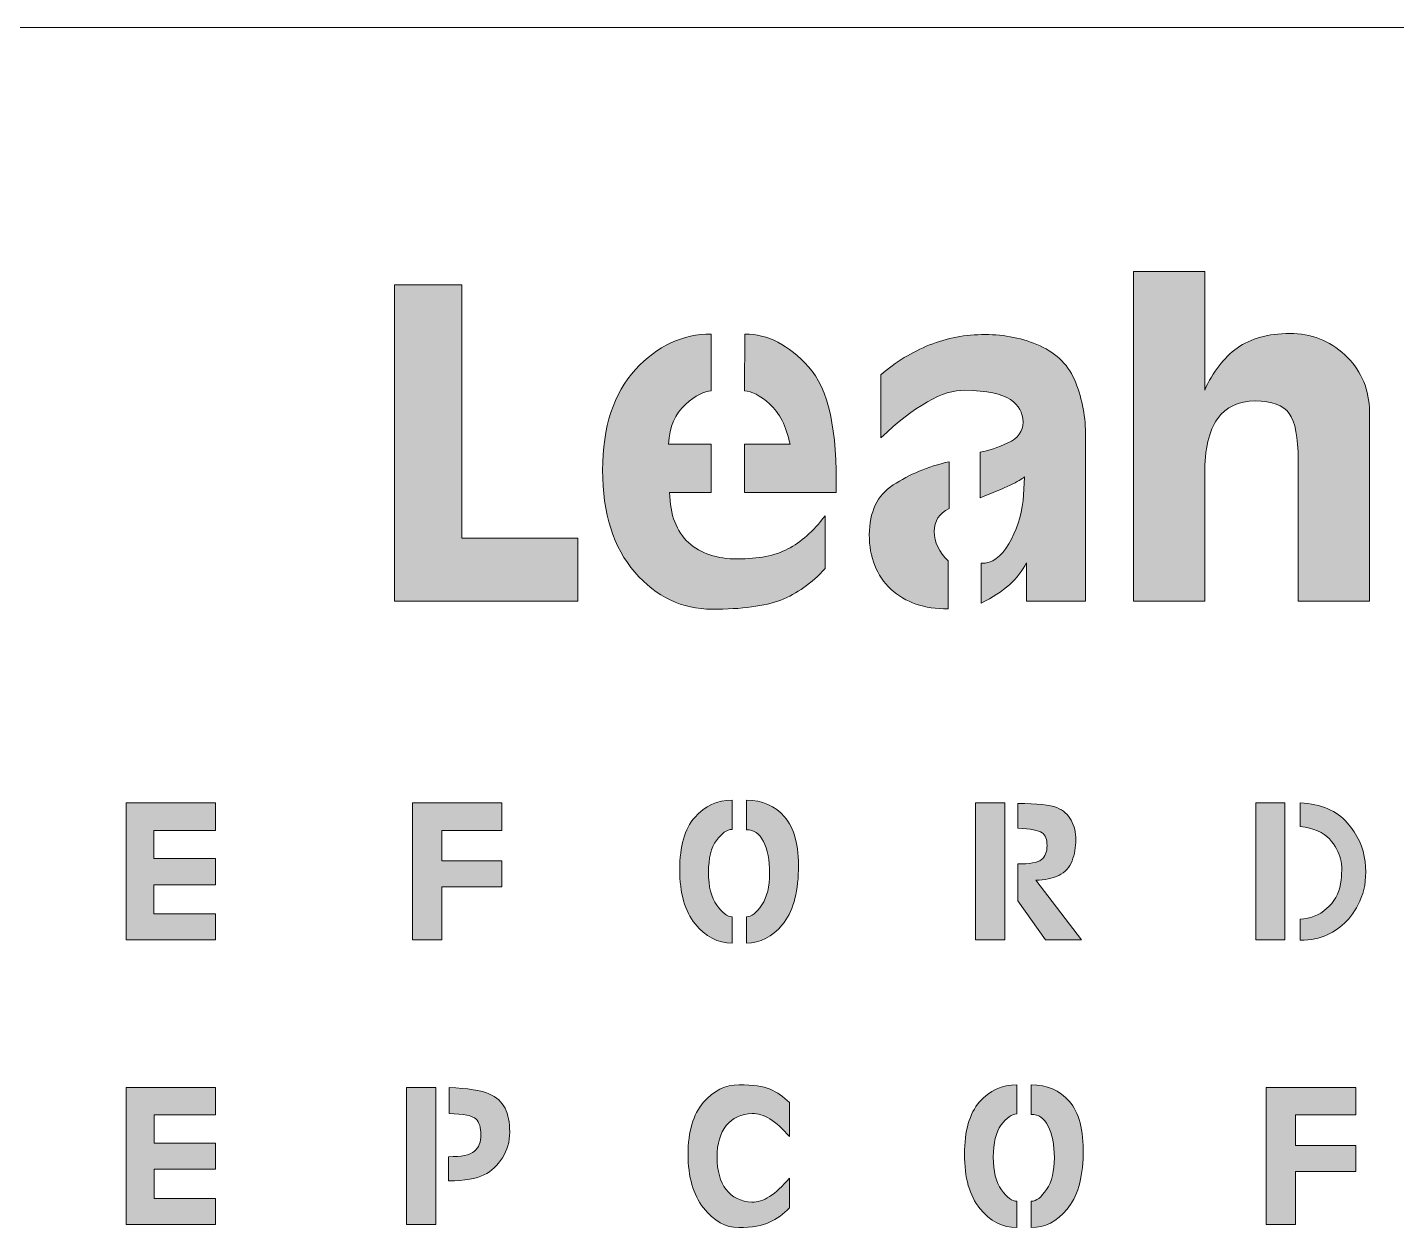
# Model space of a CAD drawing. Header units: inches. Extents: x -102 to 102, y -102 to 102.
# Drawn here: x 0 to 57.7, y 51 to 101.6 of the extents above; entities that cross this region are included whole.
import ezdxf

# ---------------------------------------------------------------- set-up
doc = ezdxf.new("R2010")
doc.units = ezdxf.units.IN
doc.header["$MEASUREMENT"] = 0
doc.layers.add('Top Copper', color=7, linetype='Continuous')

# ---------------------------------------------------------------- blocks, each defined once
blk = doc.blocks.new('block 105')
at = {"layer": 'Top Copper', "true_color": 0xffffff}
h = blk.add_hatch(color=7, dxfattribs=at)
h.dxf.hatch_style = 2
h.paths.add_polyline_path([(7.927, 68.911), (7.927, 67.75), (5.336, 67.75), (5.336, 66.563), (7.927, 66.563), (7.927, 65.463), (5.336, 65.463), (5.336, 64.233), (7.927, 64.233), (7.927, 63.133), (4.158, 63.133), (4.158, 68.911)])
at = {"layer": 'Top Copper', "lineweight": 0}
blk.add_lwpolyline([(7.927, 68.911), (7.927, 67.75), (5.336, 67.75), (5.336, 66.563), (7.927, 66.563), (7.927, 65.463), (5.336, 65.463), (5.336, 64.233), (7.927, 64.233), (7.927, 63.133), (4.158, 63.133), (4.158, 68.911), (7.927, 68.911)], dxfattribs=at)
blk = doc.blocks.new('block 117')
at = {"layer": 'Top Copper', "true_color": 0xffffff}
h = blk.add_hatch(color=7, dxfattribs=at)
h.dxf.hatch_style = 2
h.paths.add_polyline_path([(7.931, 56.917), (7.931, 55.756), (5.341, 55.756), (5.341, 54.569), (7.931, 54.569), (7.931, 53.469), (5.341, 53.469), (5.341, 52.239), (7.931, 52.239), (7.931, 51.138), (4.162, 51.138), (4.162, 56.917)])
at = {"layer": 'Top Copper', "lineweight": 0}
blk.add_lwpolyline([(7.931, 56.917), (7.931, 55.756), (5.341, 55.756), (5.341, 54.569), (7.931, 54.569), (7.931, 53.469), (5.341, 53.469), (5.341, 52.239), (7.931, 52.239), (7.931, 51.138), (4.162, 51.138), (4.162, 56.917), (7.931, 56.917)], dxfattribs=at)
blk = doc.blocks.new('block 118')
at = {"layer": 'Top Copper', "true_color": 0xffffff}
h = blk.add_hatch(color=7, dxfattribs=at)
h.dxf.hatch_style = 2
h.paths.add_polyline_path([(17.213, 51.138), (15.983, 51.138), (15.983, 56.917), (17.213, 56.917)])
edge = h.paths.add_edge_path()
edge.add_spline(control_points=[(17.759, 52.975), (17.759, 52.975), (17.759, 53.998), (17.759, 53.998), (18.291, 53.992), (18.65, 54.067), (18.838, 54.223), (19.026, 54.379), (19.12, 54.611), (19.12, 54.92), (19.12, 55.229), (19.049, 55.452), (18.907, 55.587), (18.765, 55.723), (18.389, 55.8), (17.777, 55.817), (17.777, 55.817), (17.777, 56.908), (17.777, 56.908), (18.568, 56.88), (19.126, 56.793), (19.453, 56.649), (19.779, 56.504), (20.007, 56.301), (20.137, 56.038), (20.267, 55.775), (20.332, 55.441), (20.332, 55.037), (20.332, 54.633), (20.231, 54.27), (20.029, 53.95), (19.827, 53.629), (19.566, 53.39), (19.245, 53.231), (18.925, 53.072), (18.429, 52.987), (17.759, 52.975)], knot_values=[0, 0, 0, 0, 1, 1, 1, 2, 2, 2, 3, 3, 3, 4, 4, 4, 5, 5, 5, 6, 6, 6, 7, 7, 7, 8, 8, 8, 9, 9, 9, 10, 10, 10, 11, 11, 11, 12, 12, 12, 12], degree=3, periodic=1)
at = {"layer": 'Top Copper', "lineweight": 0}
blk.add_lwpolyline([(17.213, 51.138), (15.983, 51.138), (15.983, 56.917), (17.213, 56.917), (17.213, 51.138)], dxfattribs=at)
blk.add_open_spline([(17.759, 52.975), (17.759, 52.975), (17.759, 53.998), (17.759, 53.998), (18.291, 53.992), (18.65, 54.067), (18.838, 54.223), (19.026, 54.379), (19.12, 54.611), (19.12, 54.92), (19.12, 55.229), (19.049, 55.452), (18.907, 55.587), (18.765, 55.723), (18.389, 55.8), (17.777, 55.817), (17.777, 55.817), (17.777, 56.908), (17.777, 56.908), (18.568, 56.88), (19.126, 56.793), (19.453, 56.649), (19.779, 56.504), (20.007, 56.301), (20.137, 56.038), (20.267, 55.775), (20.332, 55.441), (20.332, 55.037), (20.332, 54.633), (20.231, 54.27), (20.029, 53.95), (19.827, 53.629), (19.566, 53.39), (19.245, 53.231), (18.925, 53.072), (18.429, 52.987), (17.759, 52.975)], degree=3, knots=[0, 0, 0, 0, 1, 1, 1, 2, 2, 2, 3, 3, 3, 4, 4, 4, 5, 5, 5, 6, 6, 6, 7, 7, 7, 8, 8, 8, 9, 9, 9, 10, 10, 10, 11, 11, 11, 12, 12, 12, 12], dxfattribs=at)
blk = doc.blocks.new('block 121')
at = {"layer": 'Top Copper', "true_color": 0xffffff}
h = blk.add_hatch(color=7, dxfattribs=at)
h.dxf.hatch_style = 2
edge = h.paths.add_edge_path()
edge.add_spline(control_points=[(46.631, 91.314), (46.631, 91.314), (49.631, 91.314), (49.631, 91.314), (49.631, 91.314), (49.631, 86.314), (49.631, 86.314), (49.978, 87.087), (50.434, 87.677), (51.001, 88.084), (51.568, 88.491), (52.304, 88.694), (53.212, 88.694), (54.118, 88.694), (54.891, 88.397), (55.531, 87.804), (56.172, 87.211), (56.518, 86.467), (56.572, 85.574), (56.572, 85.574), (56.572, 77.414), (56.572, 77.414), (56.572, 77.414), (53.572, 77.414), (53.572, 77.414), (53.572, 77.414), (53.572, 83.374), (53.572, 83.374), (53.572, 84.32), (53.444, 84.971), (53.192, 85.324), (52.938, 85.677), (52.461, 85.854), (51.761, 85.854), (51.061, 85.854), (50.531, 85.604), (50.171, 85.104), (49.811, 84.604), (49.631, 83.821), (49.631, 82.754), (49.631, 82.754), (49.631, 77.414), (49.631, 77.414), (49.631, 77.414), (46.631, 77.414), (46.631, 77.414), (46.631, 77.414), (46.631, 91.314), (46.631, 91.314)], knot_values=[0, 0, 0, 0, 1, 1, 1, 2, 2, 2, 3, 3, 3, 4, 4, 4, 5, 5, 5, 6, 6, 6, 7, 7, 7, 8, 8, 8, 9, 9, 9, 10, 10, 10, 11, 11, 11, 12, 12, 12, 13, 13, 13, 14, 14, 14, 15, 15, 15, 16, 16, 16, 16], degree=3, periodic=1)
h = blk.add_hatch(color=7, dxfattribs=at)
h.dxf.hatch_style = 2
h.paths.add_polyline_path([(23.21, 80.074), (23.21, 77.414), (15.47, 77.414), (15.47, 90.754), (18.31, 90.754), (18.31, 80.074)])
h = blk.add_hatch(color=7, dxfattribs=at)
h.dxf.hatch_style = 2
edge = h.paths.add_edge_path()
edge.add_spline(control_points=[(33.631, 78.794), (33.057, 78.167), (32.434, 77.724), (31.761, 77.463), (31.087, 77.204), (30.12, 77.074), (28.861, 77.074), (27.6, 77.074), (26.517, 77.594), (25.61, 78.634), (24.703, 79.674), (24.25, 81.107), (24.25, 82.934), (24.25, 84.761), (24.71, 86.174), (25.63, 87.174), (26.55, 88.174), (27.617, 88.674), (28.831, 88.674), (28.831, 88.674), (28.831, 86.274), (28.831, 86.274), (28.537, 86.274), (28.174, 86.084), (27.741, 85.704), (27.307, 85.324), (27.071, 84.767), (27.031, 84.034), (27.031, 84.034), (28.831, 84.034), (28.831, 84.034), (28.831, 84.034), (28.831, 81.994), (28.831, 81.994), (28.831, 81.994), (27.071, 81.994), (27.071, 81.994), (27.097, 81.047), (27.364, 80.344), (27.87, 79.884), (28.377, 79.424), (29.067, 79.194), (29.941, 79.194), (30.814, 79.194), (31.521, 79.334), (32.061, 79.614), (32.601, 79.894), (33.124, 80.36), (33.631, 81.014), (33.631, 81.014), (33.631, 78.794), (33.631, 78.794)], knot_values=[0, 0, 0, 0, 1, 1, 1, 2, 2, 2, 3, 3, 3, 4, 4, 4, 5, 5, 5, 6, 6, 6, 7, 7, 7, 8, 8, 8, 9, 9, 9, 10, 10, 10, 11, 11, 11, 12, 12, 12, 13, 13, 13, 14, 14, 14, 15, 15, 15, 16, 16, 16, 17, 17, 17, 17], degree=3, periodic=1)
edge = h.paths.add_edge_path()
edge.add_spline(control_points=[(30.231, 81.994), (30.231, 81.994), (30.231, 84.034), (30.231, 84.034), (30.231, 84.034), (32.151, 84.034), (32.151, 84.034), (31.991, 84.794), (31.704, 85.357), (31.291, 85.724), (30.877, 86.091), (30.524, 86.274), (30.231, 86.274), (30.231, 86.274), (30.251, 88.674), (30.251, 88.674), (31.197, 88.674), (32.091, 88.214), (32.931, 87.294), (33.771, 86.374), (34.157, 84.607), (34.091, 81.994), (34.091, 81.994), (30.231, 81.994), (30.231, 81.994)], knot_values=[0, 0, 0, 0, 1, 1, 1, 2, 2, 2, 3, 3, 3, 4, 4, 4, 5, 5, 5, 6, 6, 6, 7, 7, 7, 8, 8, 8, 8], degree=3, periodic=1)
h = blk.add_hatch(color=7, dxfattribs=at)
h.dxf.hatch_style = 2
edge = h.paths.add_edge_path()
edge.add_spline(control_points=[(38.811, 77.093), (37.811, 77.08), (37.007, 77.357), (36.401, 77.924), (35.794, 78.49), (35.491, 79.254), (35.491, 80.214), (35.491, 81.174), (35.827, 81.874), (36.501, 82.314), (37.174, 82.754), (37.957, 83.08), (38.851, 83.294), (38.851, 83.294), (38.851, 81.314), (38.851, 81.314), (38.437, 81.114), (38.231, 80.79), (38.231, 80.344), (38.231, 79.897), (38.424, 79.487), (38.811, 79.114), (38.811, 79.114), (38.811, 77.093), (38.811, 77.093)], knot_values=[0, 0, 0, 0, 1, 1, 1, 2, 2, 2, 3, 3, 3, 4, 4, 4, 5, 5, 5, 6, 6, 6, 7, 7, 7, 8, 8, 8, 8], degree=3, periodic=1)
edge = h.paths.add_edge_path()
edge.add_spline(control_points=[(40.211, 77.334), (40.211, 77.334), (40.211, 79.014), (40.211, 79.014), (40.664, 79), (41.051, 79.27), (41.371, 79.824), (41.691, 80.377), (41.891, 80.987), (41.971, 81.654), (41.971, 81.654), (42.031, 82.634), (42.031, 82.634), (42.031, 82.634), (42.031, 82.654), (42.031, 82.654), (41.844, 82.48), (41.224, 82.187), (40.171, 81.774), (40.171, 81.774), (40.171, 83.694), (40.171, 83.694), (40.517, 83.76), (40.904, 83.89), (41.331, 84.084), (41.758, 84.277), (41.971, 84.571), (41.971, 84.964), (41.971, 85.357), (41.794, 85.674), (41.441, 85.914), (41.088, 86.154), (40.447, 86.284), (39.521, 86.304), (38.594, 86.324), (37.411, 85.654), (35.971, 84.294), (35.971, 84.294), (35.971, 86.954), (35.971, 86.954), (36.611, 87.501), (37.297, 87.921), (38.031, 88.214), (38.764, 88.507), (39.544, 88.654), (40.371, 88.654), (41.197, 88.654), (41.971, 88.494), (42.691, 88.174), (43.411, 87.854), (43.911, 87.337), (44.191, 86.624), (44.471, 85.911), (44.611, 85.154), (44.611, 84.354), (44.611, 84.354), (44.611, 77.414), (44.611, 77.414), (44.611, 77.414), (42.111, 77.414), (42.111, 77.414), (42.111, 77.414), (42.111, 79.034), (42.111, 79.034), (41.791, 78.367), (41.158, 77.8), (40.211, 77.334)], knot_values=[0, 0, 0, 0, 1, 1, 1, 2, 2, 2, 3, 3, 3, 4, 4, 4, 5, 5, 5, 6, 6, 6, 7, 7, 7, 8, 8, 8, 9, 9, 9, 10, 10, 10, 11, 11, 11, 12, 12, 12, 13, 13, 13, 14, 14, 14, 15, 15, 15, 16, 16, 16, 17, 17, 17, 18, 18, 18, 19, 19, 19, 20, 20, 20, 21, 21, 21, 22, 22, 22, 22], degree=3, periodic=1)
at = {"layer": 'Top Copper', "lineweight": 0}
blk.add_lwpolyline([(23.21, 80.074), (23.21, 77.414), (15.47, 77.414), (15.47, 90.754), (18.31, 90.754), (18.31, 80.074), (23.21, 80.074)], dxfattribs=at)
for points, knots in [([(46.631, 91.314), (46.631, 91.314), (49.631, 91.314), (49.631, 91.314), (49.631, 91.314), (49.631, 86.314), (49.631, 86.314), (49.978, 87.087), (50.434, 87.677), (51.001, 88.084), (51.568, 88.491), (52.304, 88.694), (53.212, 88.694), (54.118, 88.694), (54.891, 88.397), (55.531, 87.804), (56.172, 87.211), (56.518, 86.467), (56.572, 85.574), (56.572, 85.574), (56.572, 77.414), (56.572, 77.414), (56.572, 77.414), (53.572, 77.414), (53.572, 77.414), (53.572, 77.414), (53.572, 83.374), (53.572, 83.374), (53.572, 84.32), (53.444, 84.971), (53.192, 85.324), (52.938, 85.677), (52.461, 85.854), (51.761, 85.854), (51.061, 85.854), (50.531, 85.604), (50.171, 85.104), (49.811, 84.604), (49.631, 83.821), (49.631, 82.754), (49.631, 82.754), (49.631, 77.414), (49.631, 77.414), (49.631, 77.414), (46.631, 77.414), (46.631, 77.414), (46.631, 77.414), (46.631, 91.314), (46.631, 91.314)], [0, 0, 0, 0, 1, 1, 1, 2, 2, 2, 3, 3, 3, 4, 4, 4, 5, 5, 5, 6, 6, 6, 7, 7, 7, 8, 8, 8, 9, 9, 9, 10, 10, 10, 11, 11, 11, 12, 12, 12, 13, 13, 13, 14, 14, 14, 15, 15, 15, 16, 16, 16, 16]), ([(33.631, 78.794), (33.057, 78.167), (32.434, 77.724), (31.761, 77.463), (31.087, 77.204), (30.12, 77.074), (28.861, 77.074), (27.6, 77.074), (26.517, 77.594), (25.61, 78.634), (24.703, 79.674), (24.25, 81.107), (24.25, 82.934), (24.25, 84.761), (24.71, 86.174), (25.63, 87.174), (26.55, 88.174), (27.617, 88.674), (28.831, 88.674), (28.831, 88.674), (28.831, 86.274), (28.831, 86.274), (28.537, 86.274), (28.174, 86.084), (27.741, 85.704), (27.307, 85.324), (27.071, 84.767), (27.031, 84.034), (27.031, 84.034), (28.831, 84.034), (28.831, 84.034), (28.831, 84.034), (28.831, 81.994), (28.831, 81.994), (28.831, 81.994), (27.071, 81.994), (27.071, 81.994), (27.097, 81.047), (27.364, 80.344), (27.87, 79.884), (28.377, 79.424), (29.067, 79.194), (29.941, 79.194), (30.814, 79.194), (31.521, 79.334), (32.061, 79.614), (32.601, 79.894), (33.124, 80.36), (33.631, 81.014), (33.631, 81.014), (33.631, 78.794), (33.631, 78.794)], [0, 0, 0, 0, 1, 1, 1, 2, 2, 2, 3, 3, 3, 4, 4, 4, 5, 5, 5, 6, 6, 6, 7, 7, 7, 8, 8, 8, 9, 9, 9, 10, 10, 10, 11, 11, 11, 12, 12, 12, 13, 13, 13, 14, 14, 14, 15, 15, 15, 16, 16, 16, 17, 17, 17, 17]), ([(30.231, 81.994), (30.231, 81.994), (30.231, 84.034), (30.231, 84.034), (30.231, 84.034), (32.151, 84.034), (32.151, 84.034), (31.991, 84.794), (31.704, 85.357), (31.291, 85.724), (30.877, 86.091), (30.524, 86.274), (30.231, 86.274), (30.231, 86.274), (30.251, 88.674), (30.251, 88.674), (31.197, 88.674), (32.091, 88.214), (32.931, 87.294), (33.771, 86.374), (34.157, 84.607), (34.091, 81.994), (34.091, 81.994), (30.231, 81.994), (30.231, 81.994)], [0, 0, 0, 0, 1, 1, 1, 2, 2, 2, 3, 3, 3, 4, 4, 4, 5, 5, 5, 6, 6, 6, 7, 7, 7, 8, 8, 8, 8]), ([(40.211, 77.334), (40.211, 77.334), (40.211, 79.014), (40.211, 79.014), (40.664, 79), (41.051, 79.27), (41.371, 79.824), (41.691, 80.377), (41.891, 80.987), (41.971, 81.654), (41.971, 81.654), (42.031, 82.634), (42.031, 82.634), (42.031, 82.634), (42.031, 82.654), (42.031, 82.654), (41.844, 82.48), (41.224, 82.187), (40.171, 81.774), (40.171, 81.774), (40.171, 83.694), (40.171, 83.694), (40.517, 83.76), (40.904, 83.89), (41.331, 84.084), (41.758, 84.277), (41.971, 84.571), (41.971, 84.964), (41.971, 85.357), (41.794, 85.674), (41.441, 85.914), (41.088, 86.154), (40.447, 86.284), (39.521, 86.304), (38.594, 86.324), (37.411, 85.654), (35.971, 84.294), (35.971, 84.294), (35.971, 86.954), (35.971, 86.954), (36.611, 87.501), (37.297, 87.921), (38.031, 88.214), (38.764, 88.507), (39.544, 88.654), (40.371, 88.654), (41.197, 88.654), (41.971, 88.494), (42.691, 88.174), (43.411, 87.854), (43.911, 87.337), (44.191, 86.624), (44.471, 85.911), (44.611, 85.154), (44.611, 84.354), (44.611, 84.354), (44.611, 77.414), (44.611, 77.414), (44.611, 77.414), (42.111, 77.414), (42.111, 77.414), (42.111, 77.414), (42.111, 79.034), (42.111, 79.034), (41.791, 78.367), (41.158, 77.8), (40.211, 77.334)], [0, 0, 0, 0, 1, 1, 1, 2, 2, 2, 3, 3, 3, 4, 4, 4, 5, 5, 5, 6, 6, 6, 7, 7, 7, 8, 8, 8, 9, 9, 9, 10, 10, 10, 11, 11, 11, 12, 12, 12, 13, 13, 13, 14, 14, 14, 15, 15, 15, 16, 16, 16, 17, 17, 17, 18, 18, 18, 19, 19, 19, 20, 20, 20, 21, 21, 21, 22, 22, 22, 22]), ([(38.811, 77.093), (37.811, 77.08), (37.007, 77.357), (36.401, 77.924), (35.794, 78.49), (35.491, 79.254), (35.491, 80.214), (35.491, 81.174), (35.827, 81.874), (36.501, 82.314), (37.174, 82.754), (37.957, 83.08), (38.851, 83.294), (38.851, 83.294), (38.851, 81.314), (38.851, 81.314), (38.437, 81.114), (38.231, 80.79), (38.231, 80.344), (38.231, 79.897), (38.424, 79.487), (38.811, 79.114), (38.811, 79.114), (38.811, 77.093), (38.811, 77.093)], [0, 0, 0, 0, 1, 1, 1, 2, 2, 2, 3, 3, 3, 4, 4, 4, 5, 5, 5, 6, 6, 6, 7, 7, 7, 8, 8, 8, 8])]:
    blk.add_open_spline(points, degree=3, knots=knots, dxfattribs=at)
blk = doc.blocks.new('block 128')
at = {"layer": 'Top Copper', "true_color": 0xffffff}
h = blk.add_hatch(color=7, dxfattribs=at)
h.dxf.hatch_style = 2
h.paths.add_polyline_path([(53.014, 68.92), (53.014, 67.75), (53.014, 64.233), (53.014, 63.133), (51.784, 63.133), (51.784, 68.92)])
edge = h.paths.add_edge_path()
edge.add_spline(control_points=[(55.639, 68.075), (56.072, 67.576), (56.322, 67.03), (56.388, 66.438), (56.455, 65.846), (56.403, 65.342), (56.232, 64.926), (56.062, 64.51), (55.857, 64.179), (55.617, 63.934), (55.377, 63.688), (55.102, 63.492), (54.79, 63.345), (54.478, 63.198), (54.1, 63.124), (53.655, 63.124), (53.655, 63.124), (53.655, 64.008), (53.655, 64.008), (54.077, 64.025), (54.448, 64.174), (54.768, 64.454), (55.089, 64.734), (55.284, 65.082), (55.353, 65.498), (55.422, 65.914), (55.424, 66.265), (55.358, 66.55), (55.291, 66.836), (55.134, 67.116), (54.885, 67.391), (54.637, 67.665), (54.227, 67.84), (53.655, 67.915), (53.655, 67.915), (53.655, 68.92), (53.655, 68.92), (54.544, 68.856), (55.206, 68.575), (55.639, 68.075)], knot_values=[0, 0, 0, 0, 1, 1, 1, 2, 2, 2, 3, 3, 3, 4, 4, 4, 5, 5, 5, 6, 6, 6, 7, 7, 7, 8, 8, 8, 9, 9, 9, 10, 10, 10, 11, 11, 11, 12, 12, 12, 13, 13, 13, 13], degree=3, periodic=1)
at = {"layer": 'Top Copper', "lineweight": 0}
blk.add_lwpolyline([(53.014, 68.92), (53.014, 67.75), (53.014, 64.233), (53.014, 63.133), (51.784, 63.133), (51.784, 68.92), (53.014, 68.92)], dxfattribs=at)
blk.add_open_spline([(55.639, 68.075), (56.072, 67.576), (56.322, 67.03), (56.388, 66.438), (56.455, 65.846), (56.403, 65.342), (56.232, 64.926), (56.062, 64.51), (55.857, 64.179), (55.617, 63.934), (55.377, 63.688), (55.102, 63.492), (54.79, 63.345), (54.478, 63.198), (54.1, 63.124), (53.655, 63.124), (53.655, 63.124), (53.655, 64.008), (53.655, 64.008), (54.077, 64.025), (54.448, 64.174), (54.768, 64.454), (55.089, 64.734), (55.284, 65.082), (55.353, 65.498), (55.422, 65.914), (55.424, 66.265), (55.358, 66.55), (55.291, 66.836), (55.134, 67.116), (54.885, 67.391), (54.637, 67.665), (54.227, 67.84), (53.655, 67.915), (53.655, 67.915), (53.655, 68.92), (53.655, 68.92), (54.544, 68.856), (55.206, 68.575), (55.639, 68.075)], degree=3, knots=[0, 0, 0, 0, 1, 1, 1, 2, 2, 2, 3, 3, 3, 4, 4, 4, 5, 5, 5, 6, 6, 6, 7, 7, 7, 8, 8, 8, 9, 9, 9, 10, 10, 10, 11, 11, 11, 12, 12, 12, 13, 13, 13, 13], dxfattribs=at)
blk = doc.blocks.new('block 141')
at = {"layer": 'Top Copper', "true_color": 0xffffff}
h = blk.add_hatch(color=7, dxfattribs=at)
h.dxf.hatch_style = 2
h.paths.add_polyline_path([(20.007, 68.911), (20.007, 67.75), (17.469, 67.75), (17.469, 66.468), (20.007, 66.468), (20.007, 65.368), (17.469, 65.368), (17.469, 63.133), (16.238, 63.133), (16.238, 68.911)])
at = {"layer": 'Top Copper', "lineweight": 0}
blk.add_lwpolyline([(20.007, 68.911), (20.007, 67.75), (17.469, 67.75), (17.469, 66.468), (20.007, 66.468), (20.007, 65.368), (17.469, 65.368), (17.469, 63.133), (16.238, 63.133), (16.238, 68.911), (20.007, 68.911)], dxfattribs=at)
blk = doc.blocks.new('block 142')
at = {"layer": 'Top Copper', "true_color": 0xffffff}
h = blk.add_hatch(color=7, dxfattribs=at)
h.dxf.hatch_style = 2
edge = h.paths.add_edge_path()
edge.add_spline(control_points=[(28.15, 63.808), (27.716, 64.345), (27.5, 65.108), (27.5, 66.096), (27.5, 67.083), (27.711, 67.818), (28.132, 68.301), (28.554, 68.783), (29.079, 69.024), (29.709, 69.024), (29.709, 69.024), (29.709, 67.794), (29.709, 67.794), (29.49, 67.788), (29.268, 67.633), (29.046, 67.33), (28.824, 67.027), (28.713, 66.576), (28.713, 65.979), (28.713, 65.381), (28.828, 64.92), (29.059, 64.597), (29.29, 64.273), (29.507, 64.112), (29.709, 64.112), (29.709, 64.112), (29.709, 63.003), (29.709, 63.003), (29.103, 63.003), (28.583, 63.271), (28.15, 63.808)], knot_values=[0, 0, 0, 0, 1, 1, 1, 2, 2, 2, 3, 3, 3, 4, 4, 4, 5, 5, 5, 6, 6, 6, 7, 7, 7, 8, 8, 8, 9, 9, 9, 10, 10, 10, 10], degree=3, periodic=1)
edge = h.paths.add_edge_path()
edge.add_spline(control_points=[(30.961, 64.61), (31.183, 64.942), (31.293, 65.387), (31.29, 65.944), (31.287, 66.501), (31.201, 66.948), (31.03, 67.283), (30.86, 67.617), (30.622, 67.782), (30.315, 67.776), (30.315, 67.776), (30.315, 69.024), (30.315, 69.024), (30.974, 69.024), (31.508, 68.791), (31.918, 68.326), (32.328, 67.861), (32.523, 67.115), (32.503, 66.087), (32.483, 65.059), (32.256, 64.288), (31.823, 63.774), (31.39, 63.26), (30.887, 63.003), (30.315, 63.003), (30.315, 63.003), (30.315, 64.112), (30.315, 64.112), (30.524, 64.112), (30.739, 64.278), (30.961, 64.61)], knot_values=[0, 0, 0, 0, 1, 1, 1, 2, 2, 2, 3, 3, 3, 4, 4, 4, 5, 5, 5, 6, 6, 6, 7, 7, 7, 8, 8, 8, 9, 9, 9, 10, 10, 10, 10], degree=3, periodic=1)
at = {"layer": 'Top Copper', "lineweight": 0}
for points in [[(28.15, 63.808), (27.716, 64.345), (27.5, 65.108), (27.5, 66.096), (27.5, 67.083), (27.711, 67.818), (28.132, 68.301), (28.554, 68.783), (29.079, 69.024), (29.709, 69.024), (29.709, 69.024), (29.709, 67.794), (29.709, 67.794), (29.49, 67.788), (29.268, 67.633), (29.046, 67.33), (28.824, 67.027), (28.713, 66.576), (28.713, 65.979), (28.713, 65.381), (28.828, 64.92), (29.059, 64.597), (29.29, 64.273), (29.507, 64.112), (29.709, 64.112), (29.709, 64.112), (29.709, 63.003), (29.709, 63.003), (29.103, 63.003), (28.583, 63.271), (28.15, 63.808)], [(30.961, 64.61), (31.183, 64.942), (31.293, 65.387), (31.29, 65.944), (31.287, 66.501), (31.201, 66.948), (31.03, 67.283), (30.86, 67.617), (30.622, 67.782), (30.315, 67.776), (30.315, 67.776), (30.315, 69.024), (30.315, 69.024), (30.974, 69.024), (31.508, 68.791), (31.918, 68.326), (32.328, 67.861), (32.523, 67.115), (32.503, 66.087), (32.483, 65.059), (32.256, 64.288), (31.823, 63.774), (31.39, 63.26), (30.887, 63.003), (30.315, 63.003), (30.315, 63.003), (30.315, 64.112), (30.315, 64.112), (30.524, 64.112), (30.739, 64.278), (30.961, 64.61)]]:
    blk.add_open_spline(points, degree=3, knots=[0, 0, 0, 0, 1, 1, 1, 2, 2, 2, 3, 3, 3, 4, 4, 4, 5, 5, 5, 6, 6, 6, 7, 7, 7, 8, 8, 8, 9, 9, 9, 10, 10, 10, 10], dxfattribs=at)
blk = doc.blocks.new('block 147')
at = {"layer": 'Top Copper', "true_color": 0xffffff}
h = blk.add_hatch(color=7, dxfattribs=at)
h.dxf.hatch_style = 2
h.paths.add_polyline_path([(41.201, 68.911), (41.201, 63.133), (39.97, 63.133), (39.97, 68.911)])
edge = h.paths.add_edge_path()
edge.add_spline(control_points=[(42.743, 66.52), (42.905, 66.647), (42.985, 66.843), (42.985, 67.109), (42.985, 67.375), (42.915, 67.557), (42.773, 67.655), (42.631, 67.753), (42.289, 67.817), (41.746, 67.846), (41.746, 67.846), (41.746, 68.885), (41.746, 68.885), (42.567, 68.885), (43.115, 68.827), (43.392, 68.712), (43.67, 68.596), (43.873, 68.419), (44.003, 68.179), (44.133, 67.94), (44.198, 67.665), (44.198, 67.356), (44.198, 67.047), (44.145, 66.753), (44.038, 66.472), (43.931, 66.192), (43.743, 65.986), (43.475, 65.853), (43.206, 65.72), (42.884, 65.654), (42.509, 65.654), (42.509, 65.654), (44.432, 63.133), (44.432, 63.133), (44.432, 63.133), (42.925, 63.133), (42.925, 63.133), (42.925, 63.133), (41.755, 64.787), (41.755, 64.787), (41.755, 64.787), (41.755, 66.338), (41.755, 66.338), (42.252, 66.332), (42.581, 66.393), (42.743, 66.52)], knot_values=[0, 0, 0, 0, 1, 1, 1, 2, 2, 2, 3, 3, 3, 4, 4, 4, 5, 5, 5, 6, 6, 6, 7, 7, 7, 8, 8, 8, 9, 9, 9, 10, 10, 10, 11, 11, 11, 12, 12, 12, 13, 13, 13, 14, 14, 14, 15, 15, 15, 15], degree=3, periodic=1)
at = {"layer": 'Top Copper', "lineweight": 0}
blk.add_lwpolyline([(41.201, 68.911), (41.201, 63.133), (39.97, 63.133), (39.97, 68.911), (41.201, 68.911)], dxfattribs=at)
blk.add_open_spline([(42.743, 66.52), (42.905, 66.647), (42.985, 66.843), (42.985, 67.109), (42.985, 67.375), (42.915, 67.557), (42.773, 67.655), (42.631, 67.753), (42.289, 67.817), (41.746, 67.846), (41.746, 67.846), (41.746, 68.885), (41.746, 68.885), (42.567, 68.885), (43.115, 68.827), (43.392, 68.712), (43.67, 68.596), (43.873, 68.419), (44.003, 68.179), (44.133, 67.94), (44.198, 67.665), (44.198, 67.356), (44.198, 67.047), (44.145, 66.753), (44.038, 66.472), (43.931, 66.192), (43.743, 65.986), (43.475, 65.853), (43.206, 65.72), (42.884, 65.654), (42.509, 65.654), (42.509, 65.654), (44.432, 63.133), (44.432, 63.133), (44.432, 63.133), (42.925, 63.133), (42.925, 63.133), (42.925, 63.133), (41.755, 64.787), (41.755, 64.787), (41.755, 64.787), (41.755, 66.338), (41.755, 66.338), (42.252, 66.332), (42.581, 66.393), (42.743, 66.52)], degree=3, knots=[0, 0, 0, 0, 1, 1, 1, 2, 2, 2, 3, 3, 3, 4, 4, 4, 5, 5, 5, 6, 6, 6, 7, 7, 7, 8, 8, 8, 9, 9, 9, 10, 10, 10, 11, 11, 11, 12, 12, 12, 13, 13, 13, 14, 14, 14, 15, 15, 15, 15], dxfattribs=at)
blk = doc.blocks.new('block 149')
at = {"layer": 'Top Copper', "true_color": 0xffffff}
h = blk.add_hatch(color=7, dxfattribs=at)
h.dxf.hatch_style = 2
edge = h.paths.add_edge_path()
edge.add_spline(control_points=[(32.123, 51.84), (31.875, 51.586), (31.596, 51.384), (31.287, 51.234), (30.978, 51.084), (30.545, 51.009), (29.988, 51.009), (29.43, 51.009), (28.935, 51.286), (28.502, 51.84), (28.069, 52.395), (27.852, 53.149), (27.852, 54.101), (27.852, 55.055), (28.066, 55.781), (28.493, 56.28), (28.921, 56.78), (29.423, 57.03), (30.001, 57.03), (30.578, 57.03), (31.014, 56.966), (31.309, 56.839), (31.604, 56.712), (31.875, 56.524), (32.123, 56.276), (32.123, 56.276), (32.123, 54.847), (32.123, 54.847), (31.552, 55.511), (31.03, 55.834), (30.56, 55.817), (30.089, 55.8), (29.724, 55.632), (29.464, 55.314), (29.204, 54.997), (29.074, 54.551), (29.074, 53.976), (29.074, 53.401), (29.201, 52.948), (29.455, 52.616), (29.709, 52.283), (30.072, 52.106), (30.542, 52.083), (31.013, 52.06), (31.54, 52.397), (32.123, 53.097), (32.123, 53.097), (32.123, 51.84), (32.123, 51.84)], knot_values=[0, 0, 0, 0, 1, 1, 1, 2, 2, 2, 3, 3, 3, 4, 4, 4, 5, 5, 5, 6, 6, 6, 7, 7, 7, 8, 8, 8, 9, 9, 9, 10, 10, 10, 11, 11, 11, 12, 12, 12, 13, 13, 13, 14, 14, 14, 15, 15, 15, 16, 16, 16, 16], degree=3, periodic=1)
at = {"layer": 'Top Copper', "lineweight": 0}
blk.add_open_spline([(32.123, 51.84), (31.875, 51.586), (31.596, 51.384), (31.287, 51.234), (30.978, 51.084), (30.545, 51.009), (29.988, 51.009), (29.43, 51.009), (28.935, 51.286), (28.502, 51.84), (28.069, 52.395), (27.852, 53.149), (27.852, 54.101), (27.852, 55.055), (28.066, 55.781), (28.493, 56.28), (28.921, 56.78), (29.423, 57.03), (30.001, 57.03), (30.578, 57.03), (31.014, 56.966), (31.309, 56.839), (31.604, 56.712), (31.875, 56.524), (32.123, 56.276), (32.123, 56.276), (32.123, 54.847), (32.123, 54.847), (31.552, 55.511), (31.03, 55.834), (30.56, 55.817), (30.089, 55.8), (29.724, 55.632), (29.464, 55.314), (29.204, 54.997), (29.074, 54.551), (29.074, 53.976), (29.074, 53.401), (29.201, 52.948), (29.455, 52.616), (29.709, 52.283), (30.072, 52.106), (30.542, 52.083), (31.013, 52.06), (31.54, 52.397), (32.123, 53.097), (32.123, 53.097), (32.123, 51.84), (32.123, 51.84)], degree=3, knots=[0, 0, 0, 0, 1, 1, 1, 2, 2, 2, 3, 3, 3, 4, 4, 4, 5, 5, 5, 6, 6, 6, 7, 7, 7, 8, 8, 8, 9, 9, 9, 10, 10, 10, 11, 11, 11, 12, 12, 12, 13, 13, 13, 14, 14, 14, 15, 15, 15, 16, 16, 16, 16], dxfattribs=at)
blk = doc.blocks.new('block 150')
at = {"layer": 'Top Copper', "true_color": 0xffffff}
h = blk.add_hatch(color=7, dxfattribs=at)
h.dxf.hatch_style = 2
edge = h.paths.add_edge_path()
edge.add_spline(control_points=[(40.153, 51.814), (39.72, 52.351), (39.503, 53.114), (39.503, 54.101), (39.503, 55.089), (39.714, 55.824), (40.135, 56.306), (40.557, 56.789), (41.082, 57.03), (41.712, 57.03), (41.712, 57.03), (41.712, 55.8), (41.712, 55.8), (41.493, 55.794), (41.272, 55.639), (41.049, 55.336), (40.827, 55.033), (40.716, 54.582), (40.716, 53.984), (40.716, 53.387), (40.831, 52.926), (41.062, 52.603), (41.293, 52.279), (41.51, 52.117), (41.712, 52.117), (41.712, 52.117), (41.712, 51.009), (41.712, 51.009), (41.106, 51.009), (40.586, 51.277), (40.153, 51.814)], knot_values=[0, 0, 0, 0, 1, 1, 1, 2, 2, 2, 3, 3, 3, 4, 4, 4, 5, 5, 5, 6, 6, 6, 7, 7, 7, 8, 8, 8, 9, 9, 9, 10, 10, 10, 10], degree=3, periodic=1)
edge = h.paths.add_edge_path()
edge.add_spline(control_points=[(42.964, 52.616), (43.186, 52.948), (43.296, 53.392), (43.293, 53.95), (43.29, 54.507), (43.204, 54.953), (43.033, 55.288), (42.863, 55.623), (42.625, 55.788), (42.319, 55.782), (42.319, 55.782), (42.319, 57.03), (42.319, 57.03), (42.977, 57.03), (43.511, 56.797), (43.922, 56.332), (44.331, 55.867), (44.526, 55.121), (44.506, 54.093), (44.486, 53.065), (44.259, 52.294), (43.826, 51.78), (43.393, 51.265), (42.89, 51.009), (42.319, 51.009), (42.319, 51.009), (42.319, 52.117), (42.319, 52.117), (42.527, 52.117), (42.742, 52.283), (42.964, 52.616)], knot_values=[0, 0, 0, 0, 1, 1, 1, 2, 2, 2, 3, 3, 3, 4, 4, 4, 5, 5, 5, 6, 6, 6, 7, 7, 7, 8, 8, 8, 9, 9, 9, 10, 10, 10, 10], degree=3, periodic=1)
at = {"layer": 'Top Copper', "lineweight": 0}
for points in [[(40.153, 51.814), (39.72, 52.351), (39.503, 53.114), (39.503, 54.101), (39.503, 55.089), (39.714, 55.824), (40.135, 56.306), (40.557, 56.789), (41.082, 57.03), (41.712, 57.03), (41.712, 57.03), (41.712, 55.8), (41.712, 55.8), (41.493, 55.794), (41.272, 55.639), (41.049, 55.336), (40.827, 55.033), (40.716, 54.582), (40.716, 53.984), (40.716, 53.387), (40.831, 52.926), (41.062, 52.603), (41.293, 52.279), (41.51, 52.117), (41.712, 52.117), (41.712, 52.117), (41.712, 51.009), (41.712, 51.009), (41.106, 51.009), (40.586, 51.277), (40.153, 51.814)], [(42.964, 52.616), (43.186, 52.948), (43.296, 53.392), (43.293, 53.95), (43.29, 54.507), (43.204, 54.953), (43.033, 55.288), (42.863, 55.623), (42.625, 55.788), (42.319, 55.782), (42.319, 55.782), (42.319, 57.03), (42.319, 57.03), (42.977, 57.03), (43.511, 56.797), (43.922, 56.332), (44.331, 55.867), (44.526, 55.121), (44.506, 54.093), (44.486, 53.065), (44.259, 52.294), (43.826, 51.78), (43.393, 51.265), (42.89, 51.009), (42.319, 51.009), (42.319, 51.009), (42.319, 52.117), (42.319, 52.117), (42.527, 52.117), (42.742, 52.283), (42.964, 52.616)]]:
    blk.add_open_spline(points, degree=3, knots=[0, 0, 0, 0, 1, 1, 1, 2, 2, 2, 3, 3, 3, 4, 4, 4, 5, 5, 5, 6, 6, 6, 7, 7, 7, 8, 8, 8, 9, 9, 9, 10, 10, 10, 10], dxfattribs=at)
blk = doc.blocks.new('block 151')
at = {"layer": 'Top Copper', "true_color": 0xffffff}
h = blk.add_hatch(color=7, dxfattribs=at)
h.dxf.hatch_style = 2
h.paths.add_polyline_path([(55.996, 56.917), (55.996, 55.756), (53.457, 55.756), (53.457, 54.474), (55.996, 54.474), (55.996, 53.374), (53.457, 53.374), (53.457, 51.138), (52.227, 51.138), (52.227, 56.917)])
at = {"layer": 'Top Copper', "lineweight": 0}
blk.add_lwpolyline([(55.996, 56.917), (55.996, 55.756), (53.457, 55.756), (53.457, 54.474), (55.996, 54.474), (55.996, 53.374), (53.457, 53.374), (53.457, 51.138), (52.227, 51.138), (52.227, 56.917), (55.996, 56.917)], dxfattribs=at)

msp = doc.modelspace()

# ---------------------------------------------------------------- linework, layer by layer
at = {"layer": 'Top Copper', "lineweight": 0}
msp.add_lwpolyline([(-101.6, 101.6), (101.6, 101.6)], dxfattribs=at)

# ---------------------------------------------------------------- block references
at = {"layer": 'Top Copper'}
for name in ['block 121', 'block 105', 'block 141', 'block 142', 'block 147', 'block 128', 'block 117', 'block 118', 'block 149', 'block 150', 'block 151']:
    msp.add_blockref(name, (0, 0), dxfattribs=at)

doc.saveas('drawing.dxf')
